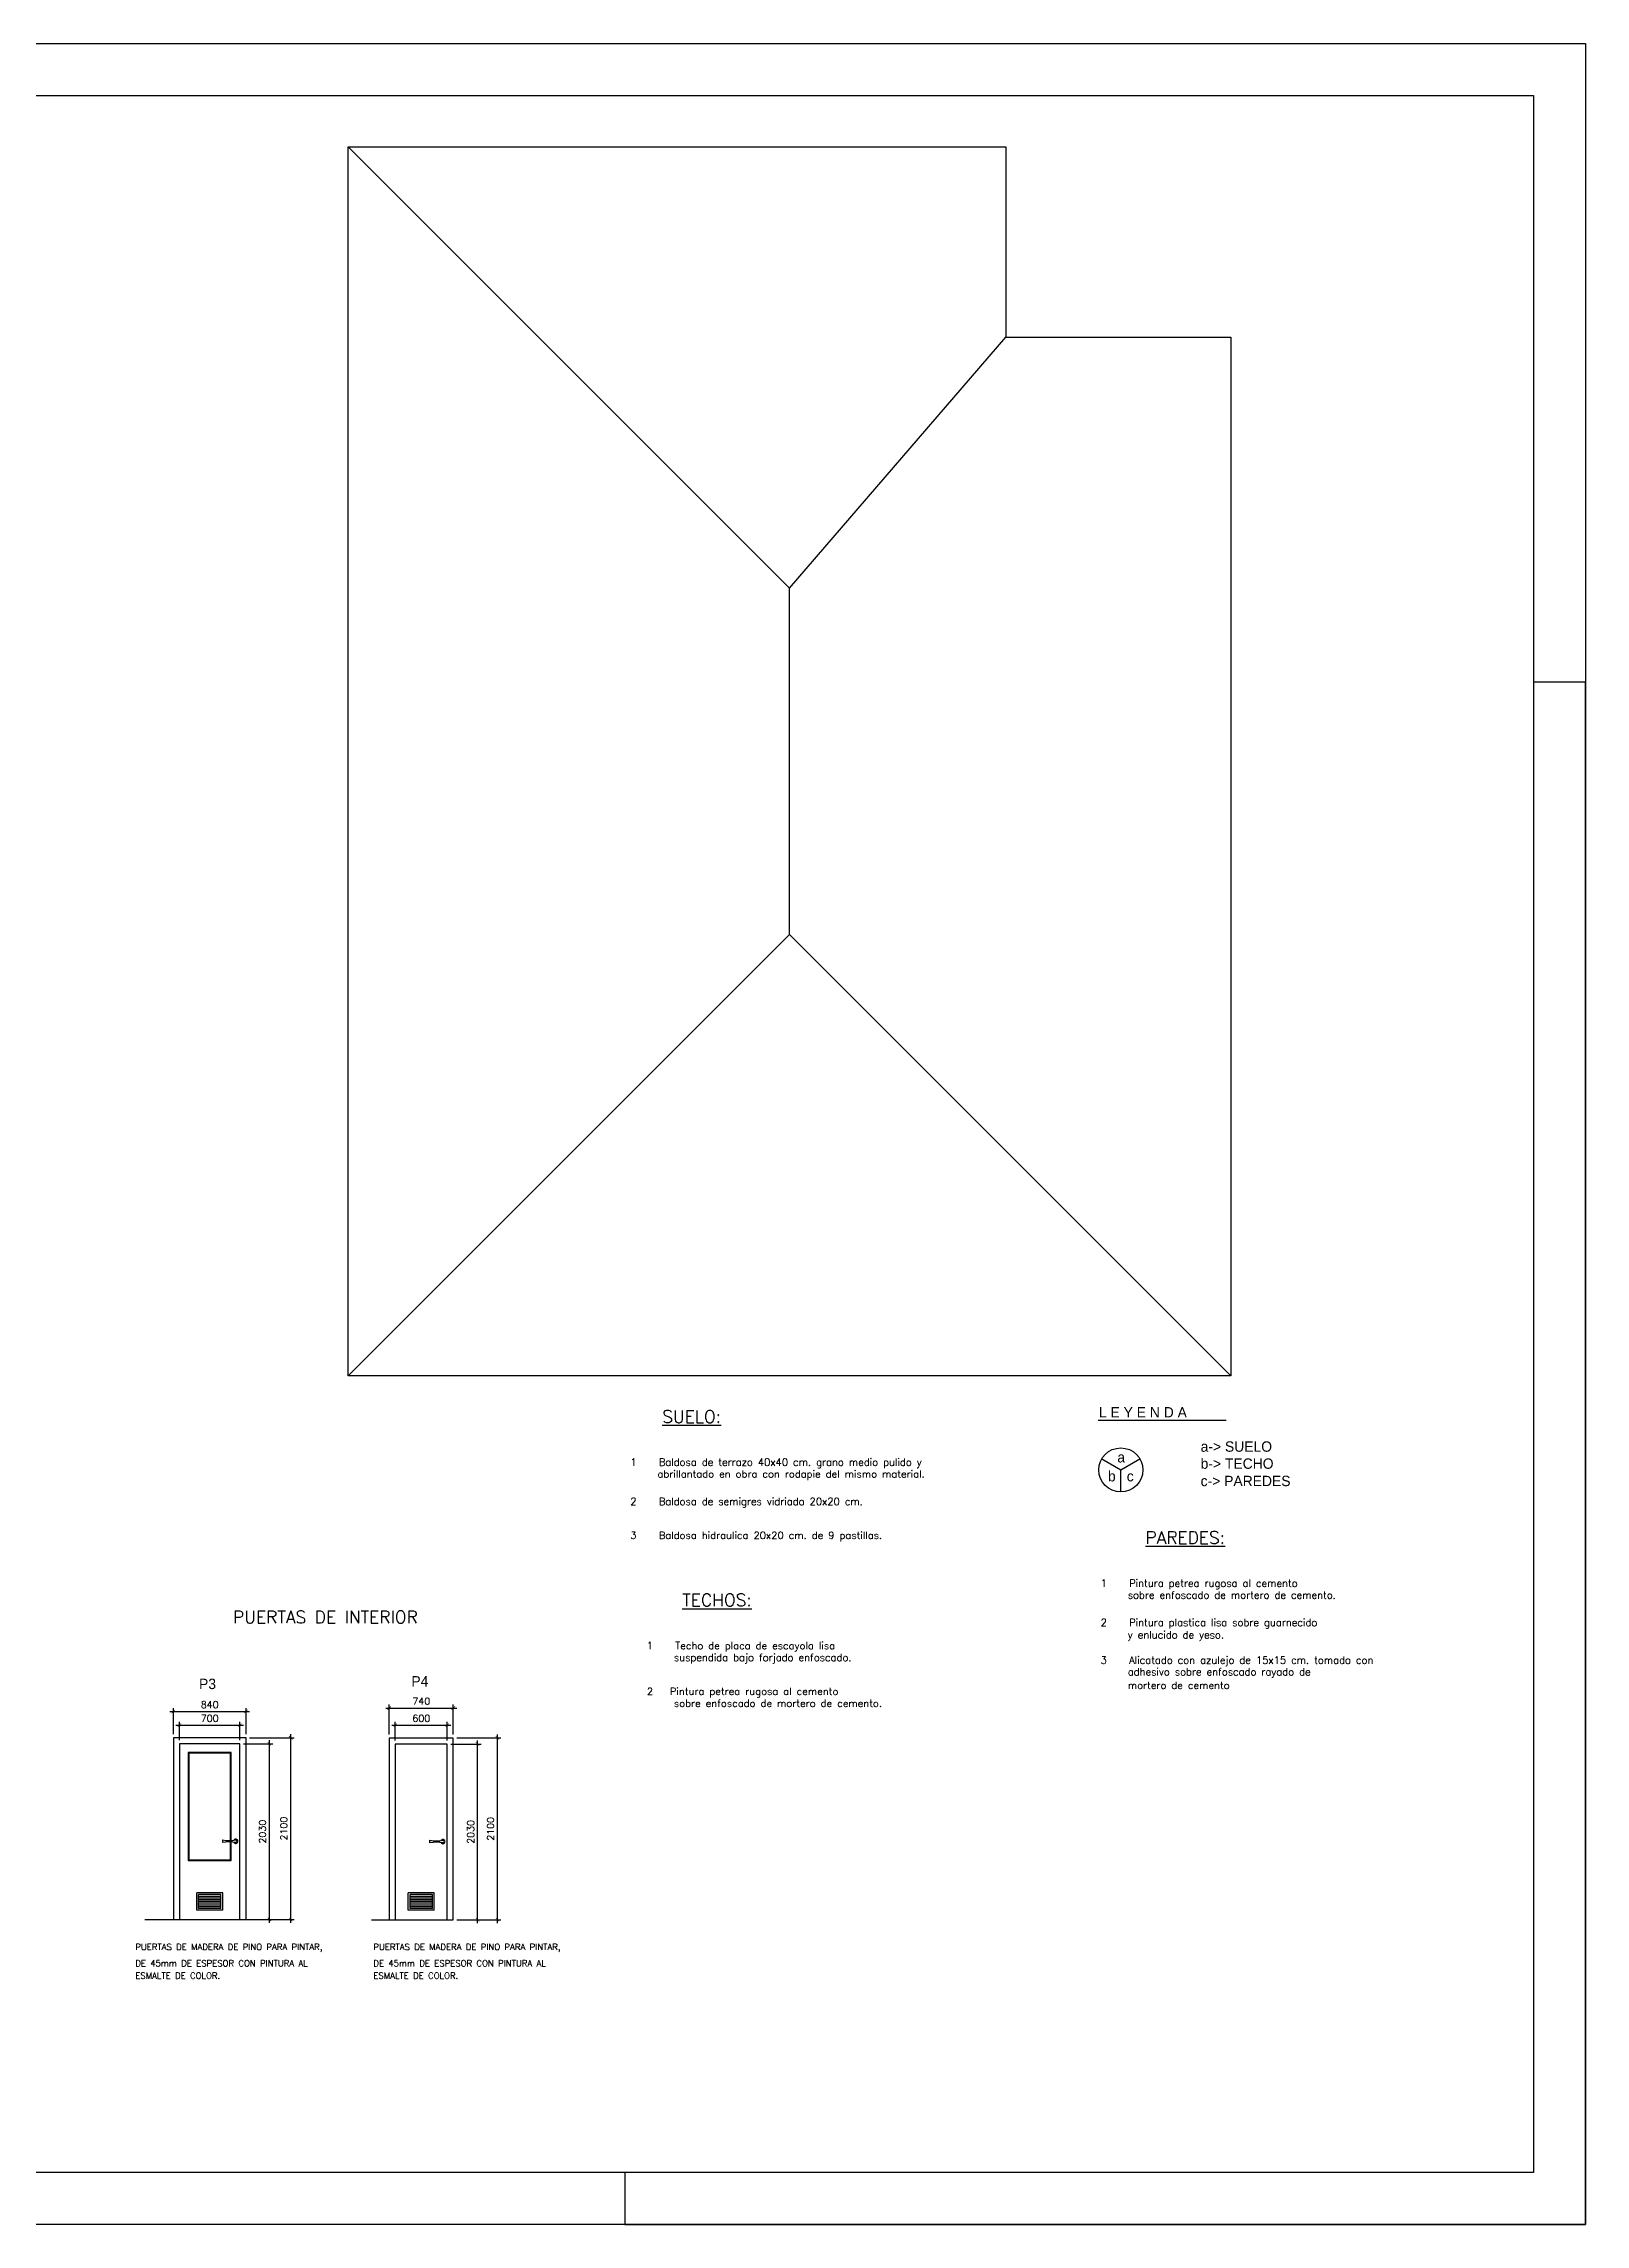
# Model space of a CAD drawing. Header units: millimetres. Extents: x -4480 to 40070, y -12931 to 18569.
# Drawn here: x 17800 to 40070, y -12931 to 18569 of the extents above; entities that cross this region are included whole.
import ezdxf

# ---------------------------------------------------------------- set-up
doc = ezdxf.new("R2010")
doc.units = ezdxf.units.MM
for name, color, linetype in [('015', 1, 'Continuous'), ('07', 6, 'Continuous'), ('CALIDADES', 7, 'Continuous'), ('CARPINTERIA', 1, 'Continuous'), ('CUBIERTA', 2, 'Continuous')]:
    doc.layers.add(name, color=color, linetype=linetype)
doc.styles.add('SIMPLEX', font='SIMPLEX.shx', dxfattribs={"height": 40})
doc.styles.get("Standard").update_dxf_attribs({"font": 'romans.shx'})
doc.styles.add('STYLE1', font='')
doc.styles.get('STYLE1').set_extended_font_data('Univers')
doc.dimstyles.get("Standard").update_dxf_attribs({"dimscale": 50, "dimtxt": 2, "dimasz": 1, "dimexe": 1, "dimexo": 1, "dimgap": 1, "dimtad": 1, "dimdec": 0, "dimzin": 0, "dimdsep": 46, "dimtxsty": 'Standard', "dimblk1": 'ARCHTICK', "dimblk2": 'ARCHTICK', "dimsah": 1, "dimcen": 1, "dimdle": 1, "dimclrd": 1, "dimclre": 1, "dimclrt": 2, "dimadec": 0, "dimazin": 0, "dimtfac": 1, "dimtdec": 0, "dimtmove": 0, "dimatfit": 3, "dimldrblk": 'ARCHTICK', "dimfxl": 1, "dimtolj": 1, "dimtzin": 0, "dimarcsym": 0})

# ---------------------------------------------------------------- blocks, each defined once
blk = doc.blocks.new('_ARCHTICK')
at = {"color": 0, "linetype": 'ByBlock', "const_width": 0.15}
blk.add_lwpolyline([(-0.5, -0.5), (0.5, 0.5)], dxfattribs=at)
blk = doc.blocks.new('*D9')
at = {"layer": 'CARPINTERIA', "color": 1, "lineweight": -2}
for p, q in [((23767, -5905), (24405, -5905)), ((24355, -8580), (24355, -5855)), ((23767, -8530), (24405, -8530))]:
    blk.add_line(p, q, dxfattribs=at)
at = {"layer": 'Defpoints', "color": 0}
for p in [(23717, -5905), (24355, -5905), (23717, -8530)]:
    blk.add_point(p, dxfattribs=at)
at = {"layer": 'CARPINTERIA', "color": 1, "lineweight": -2, "xscale": 50, "yscale": 50, "zscale": 50}
for p, rotation in [((24355, -5905), 90), ((24355, -8530), 270)]:
    blk.add_blockref('_ARCHTICK', p, dxfattribs=dict(at, rotation=rotation))
at = {"layer": 'CARPINTERIA', "color": 2, "insert": (24255, -7218), "char_height": 100, "attachment_point": 5, "rotation": 90}
blk.add_mtext('\\A1;2100', dxfattribs=at)
blk = doc.blocks.new('*D10')
at = {"layer": 'CARPINTERIA', "color": 1, "lineweight": -2}
for p, q in [((24069, -8580), (24069, -5943)), ((23680, -5993), (24119, -5993)), ((23767, -8530), (24119, -8530))]:
    blk.add_line(p, q, dxfattribs=at)
at = {"layer": 'Defpoints', "color": 0}
for p in [(23630, -5993), (24069, -5993), (23717, -8530)]:
    blk.add_point(p, dxfattribs=at)
at = {"layer": 'CARPINTERIA', "color": 1, "lineweight": -2, "xscale": 50, "yscale": 50, "zscale": 50}
for p, rotation in [((24069, -5993), 90), ((24069, -8530), 270)]:
    blk.add_blockref('_ARCHTICK', p, dxfattribs=dict(at, rotation=rotation))
at = {"layer": 'CARPINTERIA', "color": 2, "insert": (23969, -7262), "char_height": 100, "attachment_point": 5, "rotation": 90}
blk.add_mtext('\\A1;2030', dxfattribs=at)
blk = doc.blocks.new('*D11')
at = {"layer": 'CARPINTERIA', "color": 1, "lineweight": -2}
for p, q in [((20774, -5901), (21419, -5901)), ((21369, -8576), (21369, -5851)), ((20774, -8526), (21419, -8526))]:
    blk.add_line(p, q, dxfattribs=at)
at = {"layer": 'Defpoints', "color": 0}
for p in [(20724, -5901), (21369, -5901), (20724, -8526)]:
    blk.add_point(p, dxfattribs=at)
at = {"layer": 'CARPINTERIA', "color": 1, "lineweight": -2, "xscale": 50, "yscale": 50, "zscale": 50}
for p, rotation in [((21369, -5901), 90), ((21369, -8526), 270)]:
    blk.add_blockref('_ARCHTICK', p, dxfattribs=dict(at, rotation=rotation))
at = {"layer": 'CARPINTERIA', "color": 2, "insert": (21269, -7214), "char_height": 100, "attachment_point": 5, "rotation": 90}
blk.add_mtext('\\A1;2100', dxfattribs=at)
blk = doc.blocks.new('*D12')
at = {"layer": 'CARPINTERIA', "color": 1, "lineweight": -2}
for p, q in [((21061, -8576), (21061, -5939)), ((20686, -5989), (21111, -5989)), ((20686, -8526), (21111, -8526))]:
    blk.add_line(p, q, dxfattribs=at)
at = {"layer": 'Defpoints', "color": 0}
for p in [(20636, -5989), (21061, -5989), (20636, -8526)]:
    blk.add_point(p, dxfattribs=at)
at = {"layer": 'CARPINTERIA', "color": 1, "lineweight": -2, "xscale": 50, "yscale": 50, "zscale": 50}
for p, rotation in [((21061, -5989), 90), ((21061, -8526), 270)]:
    blk.add_blockref('_ARCHTICK', p, dxfattribs=dict(at, rotation=rotation))
at = {"layer": 'CARPINTERIA', "color": 2, "insert": (20961, -7258), "char_height": 100, "attachment_point": 5, "rotation": 90}
blk.add_mtext('\\A1;2030', dxfattribs=at)
blk = doc.blocks.new('*D13')
at = {"layer": 'CARPINTERIA', "color": 1, "lineweight": -2}
for p, q in [((19624, -5523), (20774, -5523)), ((19674, -5851), (19674, -5473)), ((20724, -5851), (20724, -5473))]:
    blk.add_line(p, q, dxfattribs=at)
at = {"layer": 'Defpoints', "color": 0}
for p in [(20724, -5523), (19674, -5901), (20724, -5901)]:
    blk.add_point(p, dxfattribs=at)
at = {"layer": 'CARPINTERIA', "color": 1, "lineweight": -2, "xscale": 50, "yscale": 50, "zscale": 50, "rotation": 180}
blk.add_blockref('_ARCHTICK', (19674, -5523), dxfattribs=at)
at = {"layer": 'CARPINTERIA', "color": 1, "lineweight": -2, "xscale": 50, "yscale": 50, "zscale": 50}
blk.add_blockref('_ARCHTICK', (20724, -5523), dxfattribs=at)
at = {"layer": 'CARPINTERIA', "color": 2, "insert": (20199, -5423), "char_height": 100, "attachment_point": 5}
blk.add_mtext('\\A1;840', dxfattribs=at)
blk = doc.blocks.new('*D14')
at = {"layer": 'CARPINTERIA', "color": 1, "lineweight": -2}
for p, q in [((19761, -5939), (19761, -5670)), ((20636, -5939), (20636, -5670)), ((19711, -5720), (20686, -5720))]:
    blk.add_line(p, q, dxfattribs=at)
at = {"layer": 'Defpoints', "color": 0}
for p in [(20636, -5720), (19761, -5989), (20636, -5989)]:
    blk.add_point(p, dxfattribs=at)
at = {"layer": 'CARPINTERIA', "color": 1, "lineweight": -2, "xscale": 50, "yscale": 50, "zscale": 50, "rotation": 180}
blk.add_blockref('_ARCHTICK', (19761, -5720), dxfattribs=at)
at = {"layer": 'CARPINTERIA', "color": 1, "lineweight": -2, "xscale": 50, "yscale": 50, "zscale": 50}
blk.add_blockref('_ARCHTICK', (20636, -5720), dxfattribs=at)
at = {"layer": 'CARPINTERIA', "color": 2, "insert": (20199, -5620), "char_height": 100, "attachment_point": 5}
blk.add_mtext('\\A1;700', dxfattribs=at)
blk = doc.blocks.new('*D15')
at = {"layer": 'CARPINTERIA', "color": 1, "lineweight": -2}
for p, q in [((22742, -5473), (23767, -5473)), ((22792, -5855), (22792, -5423)), ((23717, -5855), (23717, -5423))]:
    blk.add_line(p, q, dxfattribs=at)
at = {"layer": 'Defpoints', "color": 0}
for p in [(23717, -5473), (22792, -5905), (23717, -5905)]:
    blk.add_point(p, dxfattribs=at)
at = {"layer": 'CARPINTERIA', "color": 1, "lineweight": -2, "xscale": 50, "yscale": 50, "zscale": 50, "rotation": 180}
blk.add_blockref('_ARCHTICK', (22792, -5473), dxfattribs=at)
at = {"layer": 'CARPINTERIA', "color": 1, "lineweight": -2, "xscale": 50, "yscale": 50, "zscale": 50}
blk.add_blockref('_ARCHTICK', (23717, -5473), dxfattribs=at)
at = {"layer": 'CARPINTERIA', "color": 2, "insert": (23255, -5373), "char_height": 100, "attachment_point": 5}
blk.add_mtext('\\A1;740', dxfattribs=at)
blk = doc.blocks.new('*D16')
at = {"layer": 'CARPINTERIA', "color": 1, "lineweight": -2}
for p, q in [((22880, -5943), (22880, -5670)), ((23630, -5943), (23630, -5670)), ((22830, -5720), (23680, -5720))]:
    blk.add_line(p, q, dxfattribs=at)
at = {"layer": 'Defpoints', "color": 0}
for p in [(23630, -5720), (22880, -5993), (23630, -5993)]:
    blk.add_point(p, dxfattribs=at)
at = {"layer": 'CARPINTERIA', "color": 1, "lineweight": -2, "xscale": 50, "yscale": 50, "zscale": 50, "rotation": 180}
blk.add_blockref('_ARCHTICK', (22880, -5720), dxfattribs=at)
at = {"layer": 'CARPINTERIA', "color": 1, "lineweight": -2, "xscale": 50, "yscale": 50, "zscale": 50}
blk.add_blockref('_ARCHTICK', (23630, -5720), dxfattribs=at)
at = {"layer": 'CARPINTERIA', "color": 2, "insert": (23255, -5620), "char_height": 100, "attachment_point": 5}
blk.add_mtext('\\A1;600', dxfattribs=at)
blk = doc.blocks.new('ENC')
for points in [[(0, 0), (0, 297), (-10, 297)], [(-185, 10), (-185, 0), (0, 0)]]:
    blk.add_lwpolyline(points)
blk = doc.blocks.new('A2h')
at = {"layer": '015'}
blk.add_lwpolyline([(-594, 0), (-594, 420), (0, 420), (0, 0)], close=True, dxfattribs=at)
at = {"layer": '07'}
blk.add_lwpolyline([(-569, 10), (-569, 410), (-10, 410), (-10, 10)], close=True, dxfattribs=at)
at = {"layer": '015'}
blk.add_blockref('ENC', (0, 0), dxfattribs=at)

msp = doc.modelspace()

# ---------------------------------------------------------------- linework, layer by layer
at = {"layer": 'CALIDADES'}
msp.add_line((33030.4, -1313.9), (34878.6, -1313.9), dxfattribs=at)
at = {"layer": 'CALIDADES', "color": 3}
for p, q in [((33083.8, -1874.1), (33359.5, -2033.3)), ((33359.5, -2033.3), (33635.2, -1874.1)), ((33359.5, -2351.7), (33359.5, -2033.3))]:
    msp.add_line(p, q, dxfattribs=at)
msp.add_circle((33359.5, -2033.3), 318.4, dxfattribs=at)
at = {"layer": 'CARPINTERIA', "color": 2}
for p, q in [((19673.5, -5901.3), (19673.5, -8526.3)), ((20723.5, -5901.3), (19673.5, -5901.3)), ((20723.5, -8526.3), (20723.5, -5901.3)), ((22792.4, -5905.5), (22792.4, -8530.5)), ((23717.4, -5905.5), (22792.4, -5905.5)), ((23717.4, -8530.5), (23717.4, -5905.5))]:
    msp.add_line(p, q, dxfattribs=at)
at = {"layer": 'CARPINTERIA'}
for p, q in [((19761, -5988.8), (19761, -8526.3)), ((20636, -5988.8), (19761, -5988.8)), ((19886, -6113.8), (19886, -7676.3)), ((20511, -6113.8), (19886, -6113.8)), ((19898.5, -6126.3), (19898.5, -7663.8)), ((20498.5, -6126.3), (19898.5, -6126.3)), ((20498.5, -7387.3), (20498.5, -6126.3)), ((20511, -7386.7), (20511, -6113.8)), ((20636, -8526.3), (20636, -5988.8)), ((22879.9, -5993), (22879.9, -8530.5)), ((23629.9, -5993), (22879.9, -5993)), ((23629.9, -8530.5), (23629.9, -5993)), ((20386, -7416.2), (20386, -7378)), ((20498.5, -7663.8), (20498.5, -7406.9)), ((20511, -7676.3), (20511, -7407.6)), ((23379.9, -7420.4), (23379.9, -7382.2)), ((19886, -7676.3), (20511, -7676.3)), ((19898.5, -7663.8), (20498.5, -7663.8)), ((20011, -8392.9), (20011, -8142.9)), ((20386, -8142.9), (20011, -8142.9)), ((20036, -8367.8), (20036, -8168)), ((20360.9, -8167.9), (20036.1, -8167.9)), ((20361, -8367.8), (20361, -8168)), ((20386, -8392.9), (20386, -8142.9)), ((23442.4, -8142.9), (23067.4, -8142.9)), ((23067.4, -8392.9), (23067.4, -8142.9)), ((23092.4, -8367.8), (23092.4, -8168)), ((23417.3, -8167.9), (23092.5, -8167.9)), ((23417.4, -8367.8), (23417.4, -8168)), ((23442.4, -8392.9), (23442.4, -8142.9)), ((20386, -8392.9), (20011, -8392.9)), ((20360.9, -8367.9), (20036.1, -8367.9)), ((23442.4, -8392.9), (23067.4, -8392.9)), ((23417.3, -8367.9), (23092.5, -8367.9)), ((19261, -8526.3), (20723.5, -8526.3)), ((22536.4, -8530.5), (23717.4, -8530.5))]:
    msp.add_line(p, q, dxfattribs=at)
at = {"layer": 'CARPINTERIA', "color": 4}
for p, q in [((20360.9, -8192.9), (20036.1, -8192.9)), ((20360.9, -8217.9), (20036.1, -8217.9)), ((20360.9, -8242.9), (20036.1, -8242.9)), ((20360.9, -8267.9), (20036.1, -8267.9)), ((20360.9, -8292.9), (20036.1, -8292.9)), ((20360.9, -8317.9), (20036.1, -8317.9)), ((20360.9, -8342.9), (20036.1, -8342.9)), ((23417.3, -8192.9), (23092.5, -8192.9)), ((23417.3, -8217.9), (23092.5, -8217.9)), ((23417.3, -8242.9), (23092.5, -8242.9)), ((23417.3, -8267.9), (23092.5, -8267.9)), ((23417.3, -8292.9), (23092.5, -8292.9)), ((23417.3, -8317.9), (23092.5, -8317.9)), ((23417.3, -8342.9), (23092.5, -8342.9))]:
    msp.add_line(p, q, dxfattribs=at)
at = {"layer": 'CARPINTERIA'}
for centre, radius, start, end in [((20479.8, -6933), 454.7, 258.10109, 281.89891), ((20479.8, -7861.2), 454.7, 78.10109, 101.89891), ((20573.5, -7397.1), 31.2, 206.97694, 153.02306), ((20573.5, -7397.1), 18.8, 270, 90), ((23473.6, -6937.2), 454.7, 258.10109, 281.89891), ((23473.6, -7865.4), 454.7, 78.10109, 101.89891), ((23567.4, -7401.3), 31.2, 206.97694, 153.02306), ((23567.4, -7401.3), 18.8, 270, 90), ((20036.1, -8168), 0.125, 90, 180), ((20360.9, -8168), 0.125, 0, 90), ((23092.5, -8168), 0.125, 90, 180), ((23417.3, -8168), 0.125, 0, 90), ((20036.1, -8367.8), 0.125, 180, 270), ((20360.9, -8367.8), 0.125, 270, 0), ((23092.5, -8367.8), 0.125, 180, 270), ((23417.3, -8367.8), 0.125, 270, 0)]:
    msp.add_arc(centre, radius, start, end, dxfattribs=at)
at = {"layer": 'CUBIERTA'}
for p, q in [((22197.5, 17076.5), (28572.5, 10701.5)), ((28572.5, 10701.5), (31697.5, 14326.5)), ((28572.5, 5701.5), (28572.5, 10701.5)), ((22197.5, -673.5), (28572.5, 5701.5)), ((34947.5, -673.5), (28572.5, 5701.5))]:
    msp.add_line(p, q, dxfattribs=at)
msp.add_lwpolyline([(34947.5, -673.5), (22197.5, -673.5), (22197.5, 17076.5), (31697.5, 17076.5), (31697.5, 14326.5), (34947.5, 14326.5)], close=True, dxfattribs=at)
for points in [[(28572.5, 13849.1, 0, 0, 0), (28572.5, 15503.6, 200, 0, 0), (28572.5, 15873.8, 0, 0, 0)], [(26096.9, 8201.5, 0, 0, 0), (24442.3, 8201.5, 200, 0, 0), (24072.2, 8201.5, 0, 0, 0)], [(30642.1, 8201.5, 0, 0, 0), (32296.7, 8201.5, 200, 0, 0), (32666.8, 8201.5, 0, 0, 0)], [(28572.5, 2735.9, 0, 0, 0), (28572.5, 1081.4, 200, 0, 0), (28572.5, 711.3, 0, 0, 0)]]:
    msp.add_lwpolyline(points, format="xyseb", dxfattribs=at)

# ---------------------------------------------------------------- block references
at = {"color": 3, "linetype": 'Continuous', "xscale": 75.00000000028012, "yscale": 74.99999999891588, "zscale": 75.0000000000074}
msp.add_blockref('A2h', (40069.7, -12930.9), dxfattribs=at)

# ---------------------------------------------------------------- texts
at = {"layer": 'CALIDADES', "color": 2, "style": 'STYLE1'}
for s, p in [('L E Y E N D A', (33042.8, -1275.8)), ('a', (33308.5, -1925.1)), ('a-> SUELO', (34512.2, -1770.5)), ('b-> TECHO', (34512.2, -2016.8)), ('b', (33173.3, -2198.8)), ('c', (33445.5, -2198.8)), ('c-> PAREDES', (34512.2, -2267.6))]:
    msp.add_text(s, height=150, dxfattribs=at).set_placement(p)
at = {"layer": 'CALIDADES', "color": 2}
for s, p in [('1    Baldosa de terrazo 40x40 cm. grano medio pulido y', (26274.6, -1973.4)), ('     abrillantado en obra con rodapie del mismo material.', (26274.6, -2144.8)), ('2    Baldosa de semigres vidriado 20x20 cm.', (26274.6, -2541)), ('3    Baldosa hidraulica 20x20 cm. de 9 pastillas.', (26274.6, -3030.3)), ('1    Pintura petrea rugosa al cemento ', (33068.2, -3721.8)), ('     sobre enfoscado de mortero de cemento.', (33068.2, -3893.2)), ('2    Pintura plastica lisa sobre guarnecido', (33068.2, -4289.4)), ('     y enlucido de yeso.', (33068.2, -4467.8)), ('1    Techo de placa de escayola lisa  ', (26512.5, -4623.1)), ('     suspendida bajo forjado enfoscado.', (26512.5, -4794.5)), ('3    Alicatado con azulejo de 15x15 cm. tomado con ', (33068.2, -4832.7)), ('     adhesivo sobre enfoscado rayado de  ', (33068.2, -5001.9)), ('2   Pintura petrea rugosa al cemento ', (26512.5, -5284.1)), ('     sobre enfoscado de mortero de cemento.', (26512.5, -5455.5)), ('     mortero de cemento  ', (33068.2, -5197.2))]:
    msp.add_text(s, height=105, dxfattribs=at).set_placement(p)
at = {"layer": 'CARPINTERIA', "color": 3}
for s, height, style, p in [('%%USUELO:', 180, 'SIMPLEX', (26735.9, -1352.4)), ('%%UPAREDES:', 180, 'SIMPLEX', (33714.8, -3100.8)), ('PUERTAS DE INTERIOR', 180, 'SIMPLEX', (20535.3, -4248.4)), ('%%uTECHOS:', 180, 'SIMPLEX', (27024.6, -4002.1)), ('P4', 150, 'STYLE1', (23112, -5161.7)), ('P3', 150, 'STYLE1', (20045, -5198.8))]:
    msp.add_text(s, height=height, dxfattribs=dict(at, style=style)).set_placement(p)
at = {"layer": 'CARPINTERIA', "color": 2, "style": 'SIMPLEX'}
for s, p in [('PUERTAS DE MADERA DE PINO PARA PINTAR,', (19123.6, -8967.2)), ('DE 45mm DE ESPESOR CON PINTURA AL', (19123.6, -9203.9)), ('PUERTAS DE MADERA DE PINO PARA PINTAR,', (22562.4, -8967.2)), ('DE 45mm DE ESPESOR CON PINTURA AL', (22562.4, -9203.9)), ('ESMALTE DE COLOR.', (19123.6, -9383.7)), ('ESMALTE DE COLOR.', (22562.4, -9383.7))]:
    msp.add_text(s, height=90, dxfattribs=at).set_placement(p)

# ---------------------------------------------------------------- dimensions: what is measured, and where the dimension line sits
at = {"layer": 'CARPINTERIA'}
for base, p1, p2, text, picture, middle in [((23717.4, -5472.7), (22792.4, -5905.5), (23717.4, -5905.5), '740', '*D15', (23254.9, -5372.7)), ((20723.5, -5522.7), (19673.5, -5901.3), (20723.5, -5901.3), '840', '*D13', (20198.5, -5422.7)), ((20636, -5719.5), (19761, -5988.8), (20636, -5988.8), '700', '*D14', (20198.5, -5619.5)), ((23629.9, -5719.5), (22879.9, -5993), (23629.9, -5993), '600', '*D16', (23254.9, -5619.5))]:
    dim = msp.add_linear_dim(base=base, p1=p1, p2=p2, text=text, dimstyle='Standard', dxfattribs=at)
    dim.commit()
    dim.dimension.update_dxf_attribs({"geometry": picture, "text_midpoint": middle})
for base, p1, p2, text, picture, middle in [((21060.7, -5988.8), (20636, -8526.3), (20636, -5988.8), '2030', '*D12', (20960.7, -7257.5)), ((21368.6, -5901.3), (20723.5, -8526.3), (20723.5, -5901.3), '2100', '*D11', (21268.6, -7213.8)), ((24069.3, -5993), (23717.4, -8530.5), (23629.9, -5993), '2030', '*D10', (23969.3, -7261.7)), ((24355.1, -5905.5), (23717.4, -8530.5), (23717.4, -5905.5), '2100', '*D9', (24255.1, -7218))]:
    dim = msp.add_linear_dim(base=base, p1=p1, p2=p2, angle=90, text=text, dimstyle='Standard', dxfattribs=at)
    dim.commit()
    dim.dimension.update_dxf_attribs({"geometry": picture, "text_midpoint": middle})

doc.saveas('drawing.dxf')
